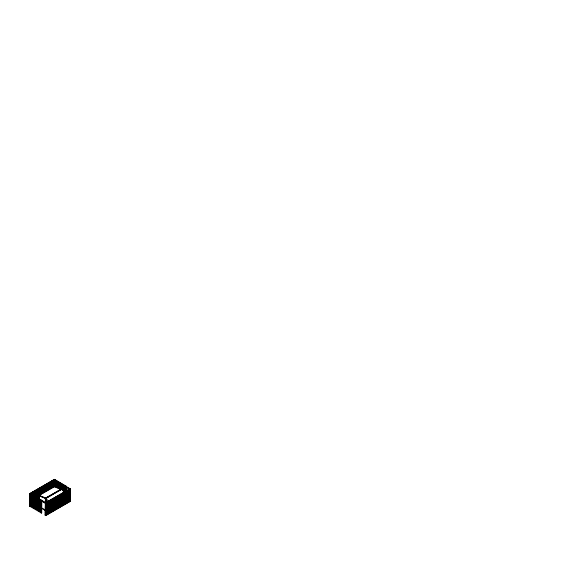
<?xml version="1.0" encoding="UTF-8"?>
<svg xmlns="http://www.w3.org/2000/svg" width="574" height="574" viewBox="0 0 574 574"><rect width="100%" height="100%" fill="white"/><g stroke="black" fill="none" stroke-linecap="round" stroke-linejoin="round"><path stroke-width="0.86" d="M54.494 479.426L29.891 493.654L41.443 500.449L41.271 513.02L41.701 512.769L40.984 512.769L41.443 500.184L41.342 512.977L29.647 506.175L29.748 493.654L54.494 479.347L66.118 486.185L65.996 491.631L66.118 486.185M29.791 506.175L29.891 493.654M29.647 506.175L30.501 506.182L30.142 506.383L30.25 493.597L46.107 502.932L46.006 515.301L45.224 515.344L45.389 498.325L61.44 489.048M38.401 498.885L38.429 495.52L38.86 495.34M38.831 499.086L38.86 495.692M38.939 499.021L38.967 495.627M41.701 512.769L41.802 500.392L41.084 500.801L30.243 494.422M41.959 492.98L42.01 486.795L42.72 487.204L54.846 480.194M42.318 493.188L42.368 487.003M42.677 492.987L42.368 486.587M45.296 515.301L45.497 498.218M45.712 502.874L45.769 498.426L37.956 495.247L45.748 498.49L61.82 489.141L54.021 486.056L37.97 495.333M45.755 502.716L45.647 515.596L70.387 501.289L70.494 488.761L70.064 488.51L69.892 501.497M46.064 502.544L46.099 498.16L48.812 496.668M46.171 502.609L46.099 498.16M54.078 486.852L54.135 479.785L69.992 489.12M54.494 479.347L54.193 486.472M54.795 485.977L54.846 479.785L30.25 494.013M57.515 496.323L57.874 496.13M58.125 508.299L57.874 495.714L57.773 508.499L57.414 508.291M65.285 491.674L65.687 486.171L65.644 491.889M69.641 488.912L69.633 489.321L54.128 480.194M70.25 501.289L70.351 488.761L45.324 502.817M53.59 493.956L49.149 496.524M53.97 493.683L58.397 491.172M29.891 493.798L54.487 479.577L70.351 488.912M30.587 493.984L54.487 480.165L66.039 487.046M29.74 494.551L54.48 480.244L66.039 487.132M30.601 494.214L42.368 487.412L42.01 487.204M29.877 495.455L54.473 481.227M32.115 494.896L54.465 481.966L66.096 488.89L54.465 482.131M32.051 495.01L54.465 482.045M29.862 497.17L41.414 504.051M32.108 495.793L54.458 482.863L66.017 489.83M32.94 495.477L54.458 483.028M33.636 495.8L54.451 483.767L66.075 490.691L54.451 483.932M33.579 495.922L54.451 483.846M29.848 498.971L41.4 505.852M34.347 496.374L54.444 484.664L66.075 491.509M34.462 496.388L54.444 484.829M35.165 496.711L54.437 485.568L59.832 488.826M35.107 496.826L54.437 485.647M54.552 486.264L38.429 495.506M41.385 507.574L29.834 500.772M35.875 497.278L39.061 495.441M35.983 497.299L54.903 486.415M36.693 497.622L39.003 496.28M36.643 497.73L39.054 496.338M29.819 502.573L41.371 509.454M37.41 498.182L39.046 497.242M37.504 498.21L39.039 497.321M29.805 504.374L41.357 511.255L29.661 504.46M41.278 512.116L29.654 505.278L41.278 512.202M45.281 498.282L60.765 489.335L54.336 486.738M65.328 486.781L66.046 486.379M41.794 500.801L41.443 501.009L45.389 503.333L70.494 488.761M41.364 501.396L29.74 494.472L41.436 501.267M41.364 502.214L29.805 495.326L41.357 502.293L29.733 495.455L54.48 481.062L66.103 487.986L54.473 481.148M41.35 503.111L29.726 496.273L41.35 503.197M41.335 504.912L29.712 498.074L41.335 504.998M45.396 502.924L69.992 488.704M41.4 505.773L29.704 499.057M45.317 503.721L45.82 503.85M57.866 496.539L46.107 503.341L29.748 493.654M58.225 496.331L69.992 489.529M45.748 503.886L70.415 489.543M70.487 489.665L45.748 503.972L45.317 503.635M41.321 506.713L29.697 499.875L41.321 506.799M45.382 504.575L45.741 504.869L70.48 490.483L45.741 504.704M45.733 505.687L70.329 491.38M70.473 491.466L45.733 505.773L45.303 505.436L45.805 505.651M41.306 508.514L29.683 501.676L41.306 508.6M45.368 506.376L45.726 506.67L70.466 492.284L45.726 506.505M41.371 509.375L29.676 502.659M45.289 507.323L45.791 507.452M45.719 507.488L70.315 493.181M70.459 493.267L45.719 507.574L45.289 507.237M41.292 510.315L29.669 503.477L41.292 510.401M45.353 508.098L45.784 508.349L70.38 494.042M45.353 508.177L45.705 508.471L70.451 494.085L70.021 493.834M45.274 509.124L45.769 509.253M45.274 509.038L45.698 509.375L70.444 494.989M45.698 509.375L70.444 495.068L69.942 494.774M45.69 510.107L70.437 495.886L45.69 510.272L42.081 508.126M45.26 510.925L45.755 511.054M45.26 510.838L45.683 511.176L70.286 496.783M45.683 511.176L70.43 496.869M45.676 511.908L70.423 497.687L45.676 512.073L45.324 511.699M45.246 512.726L45.741 512.855M45.669 512.891L70.272 498.584M70.408 498.67L45.669 512.977L45.246 512.639M45.31 513.5L45.733 513.752M45.31 513.579L45.662 513.874L70.401 499.488L45.662 513.708M45.231 514.526L45.726 514.656M45.655 514.691L70.394 500.385M45.647 515.509L70.315 501.246M39.319 495.427L45.748 498.017M54.458 482.949L66.089 489.787M69.963 492.155L70.466 492.363M54.444 484.75L66.067 491.588M69.949 493.877L70.451 494.164M61.332 489.479L58.756 490.971M62.143 490.182L65.336 492.061M54.437 485.733L59.832 488.904M62.91 490.72L65.221 492.076M69.899 500.176L70.394 500.471L45.655 514.778L45.231 514.44M70.387 501.289L69.892 501.08L70.315 501.332M45.812 504.747L45.31 504.539L45.741 504.79M29.791 497.127L41.342 504.094L29.719 497.256M45.798 506.548L45.296 506.34L45.726 506.591M29.69 500.772L41.385 507.653M45.267 509.942L45.762 510.15M41.773 508.363L45.647 510.767M45.253 511.743L45.748 511.951M45.224 515.344L45.719 515.552M64.754 492.054L61.77 489.091L54.021 486.056M45.719 498.376L48.711 501.332"/></g></svg>
